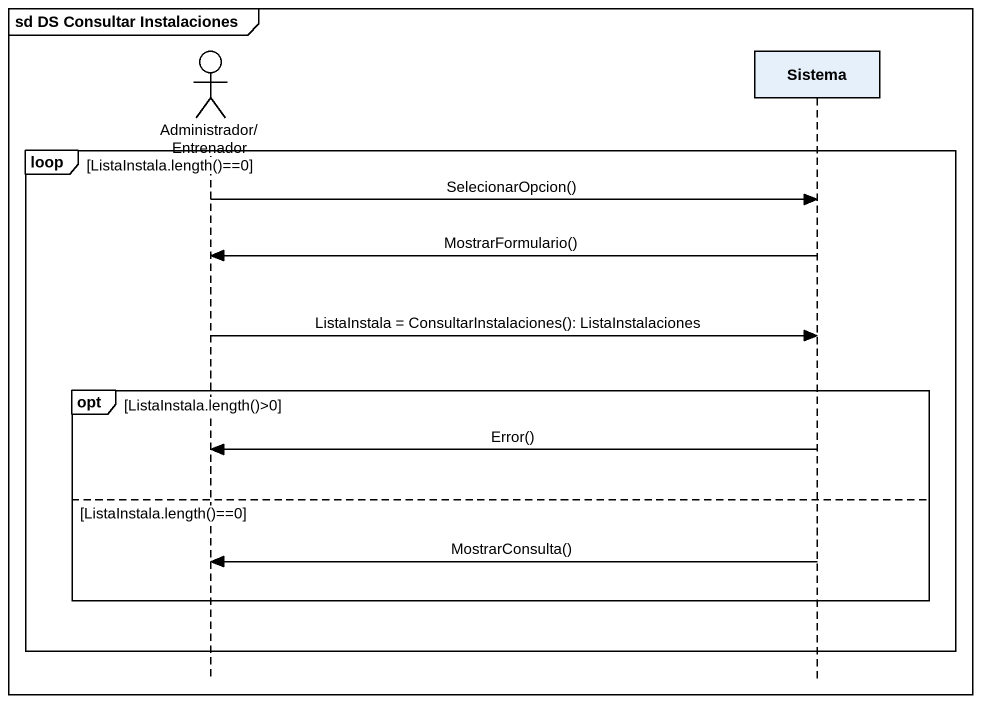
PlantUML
@startuml
mainframe sd DS Consultar Instalaciones
hide footbox
actor "Administrador/Entrenador" as Administrador_Entrenador
participant Sistema

loop ListaInstala.length()==0
  Administrador_Entrenador -> Sistema : SelecionarOpcion()
  Sistema -> Administrador_Entrenador : MostrarFormulario()
  Administrador_Entrenador -> Sistema : ListaInstala = ConsultarInstalaciones(): ListaInstalaciones
  opt ListaInstala.length()>0
    Sistema -> Administrador_Entrenador : Error()
  else ListaInstala.length()==0
    Sistema -> Administrador_Entrenador : MostrarConsulta()
  end
end
@enduml
